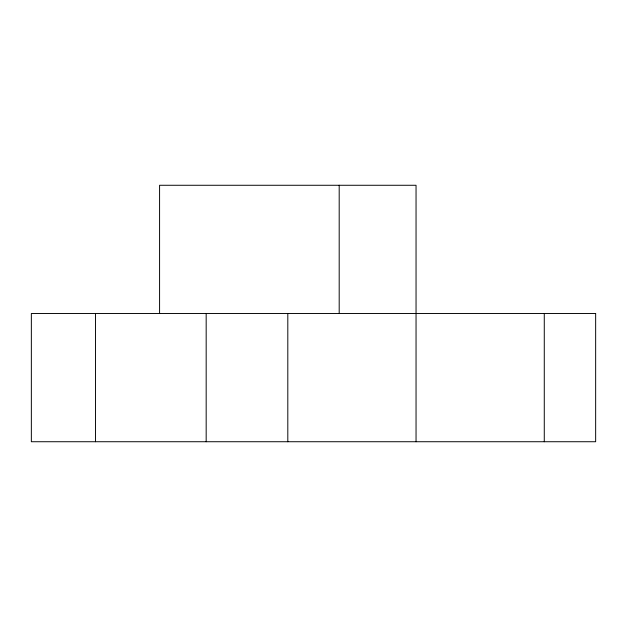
<?xml version="1.0" encoding="UTF-8"?>
<svg xmlns="http://www.w3.org/2000/svg" width="627" height="627" viewBox="0 0 627 627"><rect width="100%" height="100%" fill="white"/><g stroke="black" fill="none" stroke-linecap="round" stroke-linejoin="round"><path stroke-width="0.94" d="M544.275 313.5L544.275 441.729M416.046 441.729L416.046 185.271L159.579 185.271L159.579 313.5M339.191 185.271L339.191 313.5M287.809 313.5L287.809 441.729M206.173 313.5L206.173 441.729M95.469 313.5L95.469 441.729M595.65 313.5L31.35 313.5L31.35 441.729L595.65 441.729L595.65 313.5"/></g></svg>
